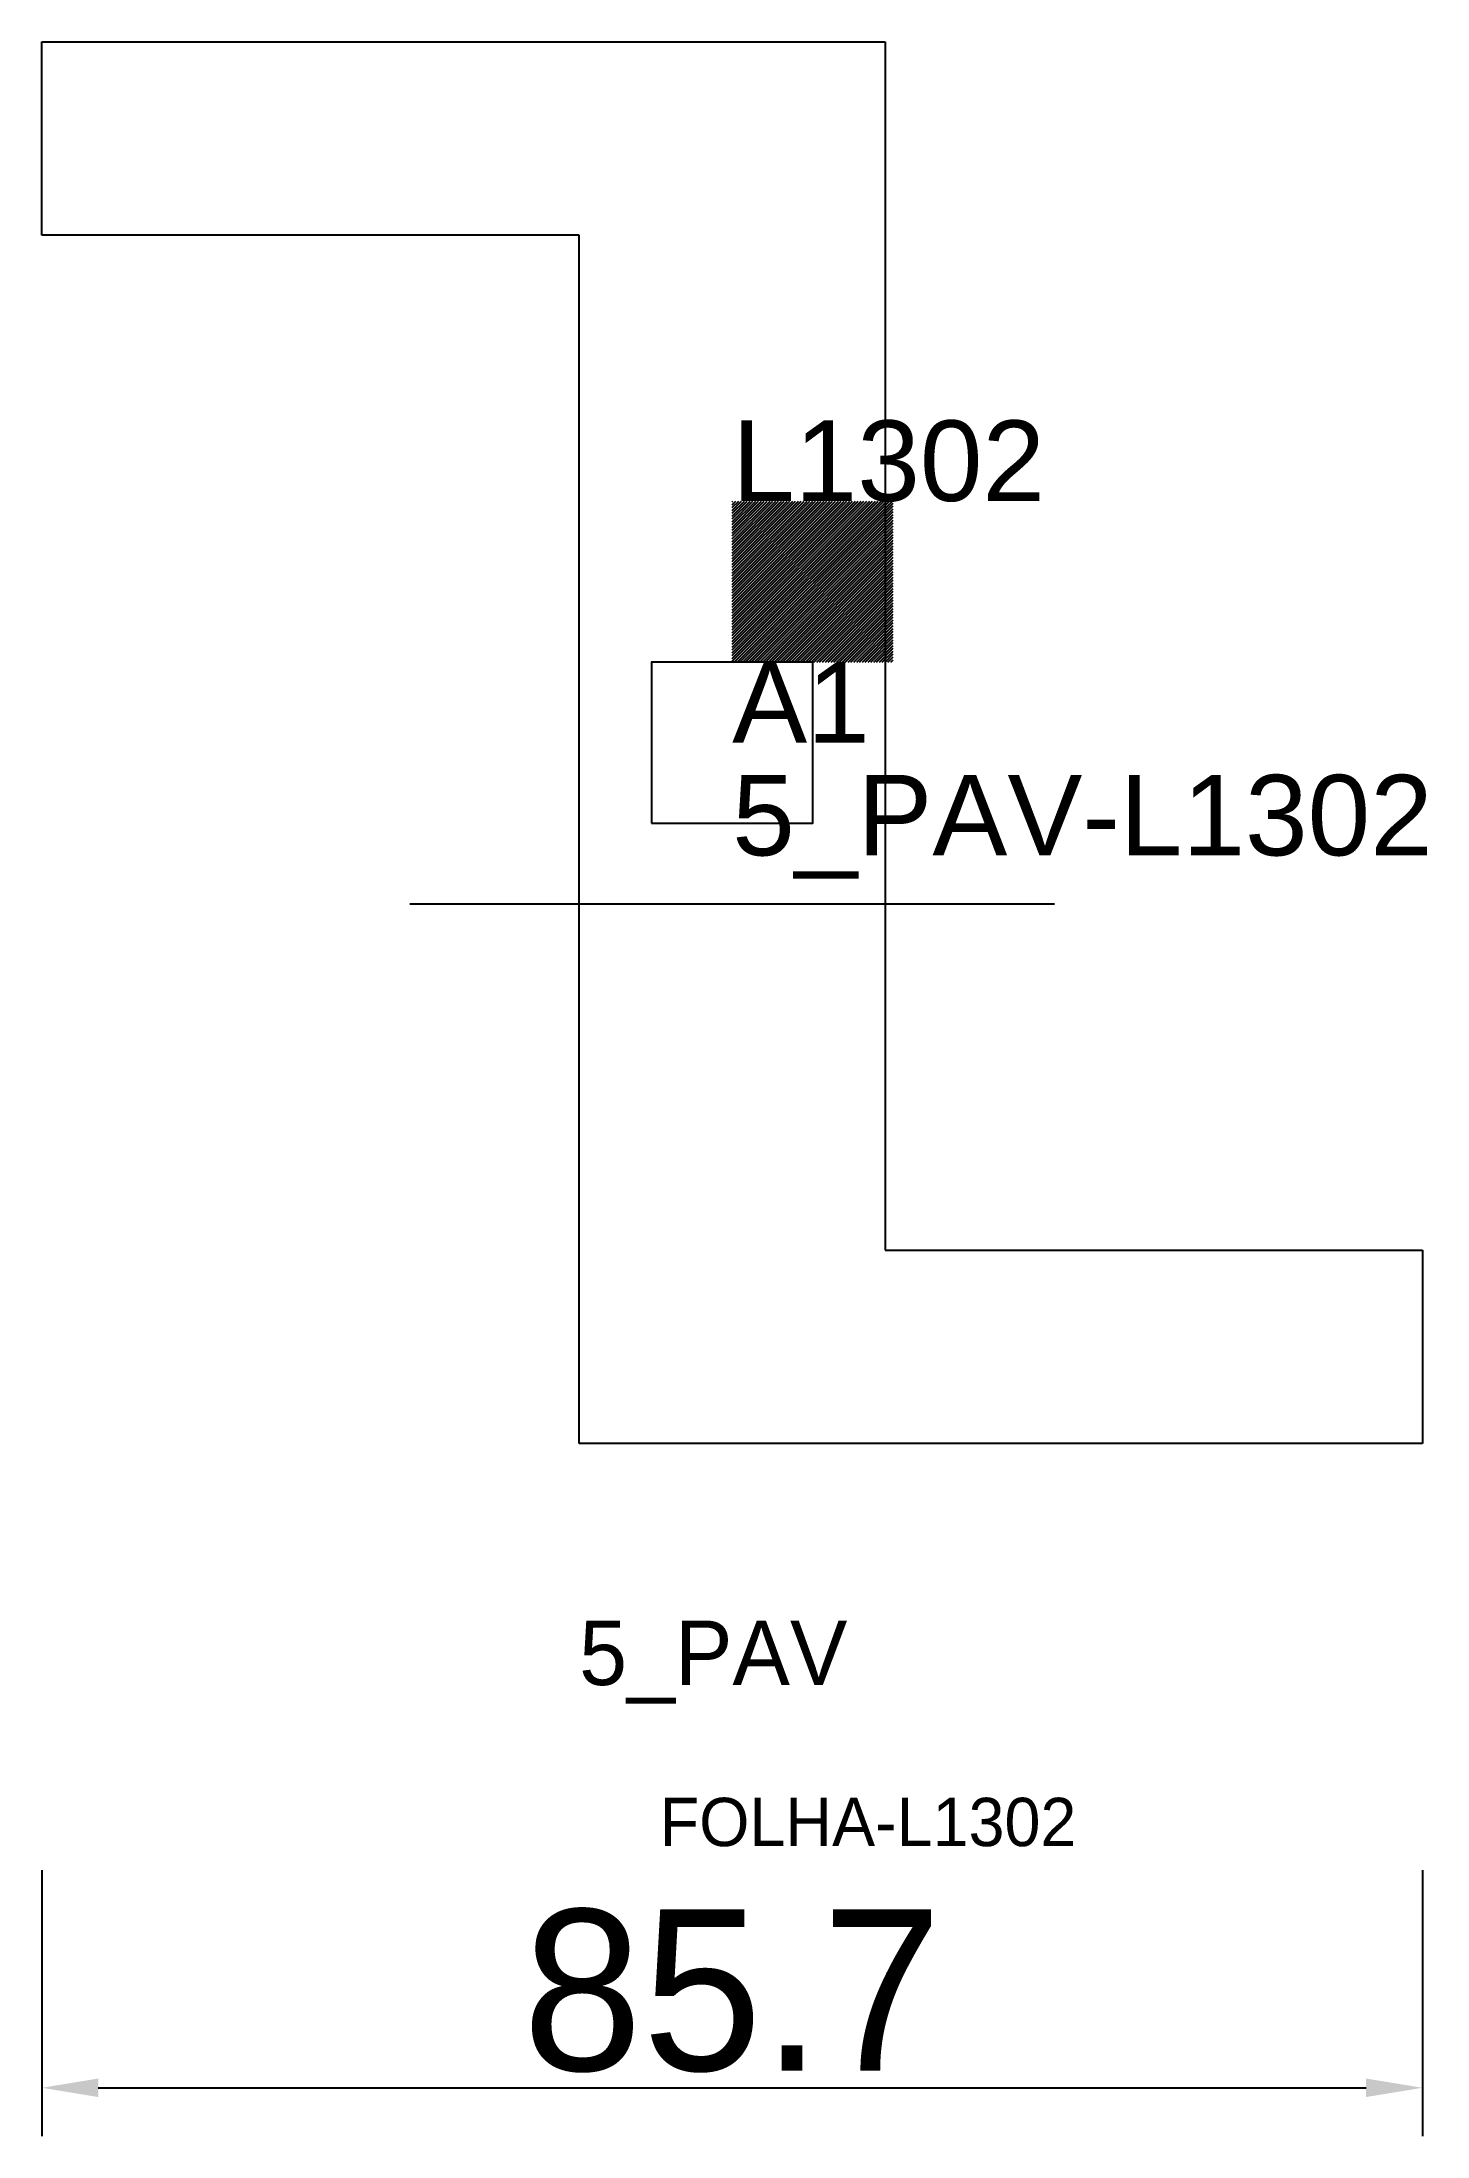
# Model space of a CAD drawing. Header units: metres. Extents: x 222 to 308, y 72 to 202.
import ezdxf

# ---------------------------------------------------------------- set-up
doc = ezdxf.new("R2010")
doc.units = ezdxf.units.M
for name, color, linetype in [('3', 3, 'CONTINUOUS'), ('AUX00', 7, 'CONTINUOUS'), ('COTA', 241, 'CONTINUOUS'), ('FOLHA', 255, 'CONTINUOUS'), ('Hachura', 251, 'CONTINUOUS'), ('NOMENCLATURA', 7, 'CONTINUOUS'), ('Nível', 160, 'CONTINUOUS'), ('Painéis', 200, 'CONTINUOUS'), ('Pilares', 5, 'CONTINUOUS'), ('REAPROVEITAMENTO', 251, 'CONTINUOUS'), ('SARR_2.2x7', 40, 'CONTINUOUS')]:
    doc.layers.add(name, color=color, linetype=linetype)
doc.styles.add('ARIAL', font='Arial.ttf')
doc.styles.add('STR_STANDARD', font='arial.ttf')
doc.dimstyles.new('EZ DXF', dxfattribs={"dimtxt": 10, "dimasz": 3.5, "dimexe": 3, "dimexo": 1.5, "dimgap": 1, "dimtad": 1, "dimdec": 1, "dimdsep": 46, "dimcen": 2.5, "dimazin": 3, "dimtfac": 1, "dimtmove": 0, "dimatfit": 3})

msp = doc.modelspace()

# ---------------------------------------------------------------- hatches: boundary and pattern name
at = {"layer": 'Hachura'}
h = msp.add_hatch(dxfattribs=at)
h.set_pattern_fill('ANSI31', scale=50)
h.paths.add_polyline_path([(255.55, 114.5), (255.55, 189.5), (222.2, 189.5), (222.2, 201.5), (274.55, 201.5), (274.55, 126.5), (307.9, 126.5), (307.9, 114.5)])
h = msp.add_hatch(dxfattribs=at)
h.set_pattern_fill('ANSI31', scale=50)
h.paths.add_polyline_path([(255.55, 114.5), (255.55, 189.5), (222.2, 189.5), (222.2, 201.5), (274.55, 201.5), (274.55, 126.5), (307.9, 126.5), (307.9, 114.5)])
at = {"layer": 'Reaproveitamento'}
h = msp.add_hatch(dxfattribs=at)
h.set_pattern_fill('SOLID')
h.paths.add_polyline_path([(265.05, 163), (275.05, 163), (275.05, 173), (265.05, 173)])
h = msp.add_hatch(dxfattribs=at)
h.set_pattern_fill('SOLID')
h.paths.add_polyline_path([(265.05, 163), (275.05, 163), (275.05, 173), (265.05, 173)])

# ---------------------------------------------------------------- linework, layer by layer
at = {"layer": 'Painéis', "color": 200}
for p, q in [((222.2, 189.5), (222.2, 201.5)), ((222.2, 201.5), (274.55, 201.5)), ((222.2, 189.5), (222.2, 201.5)), ((222.2, 201.5), (274.55, 201.5)), ((274.55, 201.5), (274.55, 126.5)), ((274.55, 201.5), (274.55, 126.5)), ((255.55, 189.5), (222.2, 189.5)), ((255.55, 189.5), (222.2, 189.5)), ((255.55, 114.5), (255.55, 189.5)), ((255.55, 114.5), (255.55, 189.5)), ((274.55, 126.5), (307.9, 126.5)), ((274.55, 126.5), (307.9, 126.5)), ((307.9, 126.5), (307.9, 114.5)), ((307.9, 126.5), (307.9, 114.5)), ((307.9, 114.5), (255.55, 114.5)), ((307.9, 114.5), (255.55, 114.5))]:
    msp.add_line(p, q, dxfattribs=at)
at = {"layer": 'Pilares'}
msp.add_lwpolyline([(260.05, 153), (270.05, 153), (270.05, 163), (260.05, 163)], close=True, dxfattribs=at)
msp.add_lwpolyline([(260.05, 153), (270.05, 153), (270.05, 163), (260.05, 163)], close=True, dxfattribs=at)
at = {"layer": 'SARR_2.2x7'}
msp.add_line((245.05, 148), (285.05, 148), dxfattribs=at)
msp.add_line((245.05, 148), (285.05, 148), dxfattribs=at)

# ---------------------------------------------------------------- texts
at = {"layer": '3', "style": 'STR_STANDARD'}
msp.add_text('A1', height=5, dxfattribs=at).set_placement((265.05, 158))
msp.add_text('A1', height=5, dxfattribs=at).set_placement((265.05, 158))
at = {"layer": 'AUX00', "style": 'STR_STANDARD'}
msp.add_text('5_PAV-L1302', height=5, dxfattribs=at).set_placement((265.05, 151))
msp.add_text('5_PAV-L1302', height=5, dxfattribs=at).set_placement((265.05, 151))
at = {"layer": 'FOLHA'}
msp.add_text('FOLHA-L1302', height=3, dxfattribs=at).set_placement((260.55, 89.5))
msp.add_text('FOLHA-L1302', height=3, dxfattribs=at).set_placement((260.55, 89.5))
at = {"layer": 'NOMENCLATURA', "insert": (265.05, 178), "char_height": 5, "attachment_point": 1, "style": 'ARIAL'}
msp.add_mtext('L1302', dxfattribs=at)
msp.add_mtext('L1302', dxfattribs=at)
at = {"layer": 'Nível'}
msp.add_text('5_PAV', height=4, dxfattribs=at).set_placement((255.55, 99.5))
msp.add_text('5_PAV', height=4, dxfattribs=at).set_placement((255.55, 99.5))

# ---------------------------------------------------------------- dimensions: what is measured, and where the dimension line sits
at = {"layer": 'COTA'}
msp.add_linear_dim(base=(222.2, 74.5), p1=(222.2, 89.5), p2=(307.9, 89.5), dimstyle='EZ DXF', dxfattribs=at).render()
msp.add_linear_dim(base=(222.2, 74.5), p1=(222.2, 89.5), p2=(307.9, 89.5), dimstyle='EZ DXF', dxfattribs=at).render()

doc.saveas('drawing.dxf')
